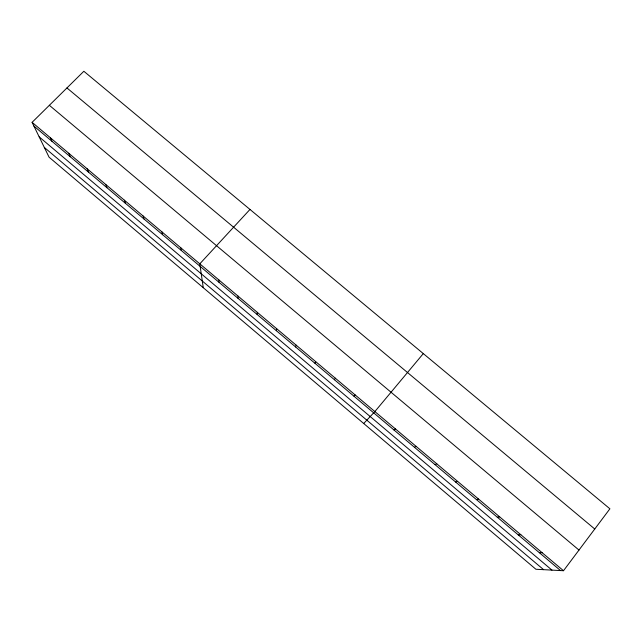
<?xml version="1.0" encoding="UTF-8"?>
<svg xmlns="http://www.w3.org/2000/svg" width="642" height="642" viewBox="0 0 642 642"><rect width="100%" height="100%" fill="white"/><g stroke="black" fill="none" stroke-linecap="round" stroke-linejoin="round"><path stroke-width="0.96" d="M257.177 314.516L257.314 312.365M276.365 330.71L276.67 328.704M295.641 346.977L296.123 345.115M315.005 363.324L315.663 361.607M334.466 379.751L335.309 378.178M354.023 396.258L355.042 394.83M563.499 570.73L609.9 508.801L83.853 71.27L32.1 122.333L49.065 157.178L535.901 569.253L563.499 570.73L32.1 122.333M423.303 353.606L374.88 411.562L363.709 423.495M249.979 209.444L199.798 263.838L203.273 287.704M394.019 430.02L395.408 428.896M414.467 447.281L416.048 446.31M435.019 464.631L436.793 463.813M455.676 482.062L457.642 481.404M476.436 499.588L478.595 499.091M497.301 517.195L499.661 516.858M518.271 534.898L520.831 534.722M539.344 552.69L542.113 552.682M66.953 87.946L594.757 529.008M49.362 105.304L578.988 550.066M33.922 126.065L560.53 570.569M39.17 136.858L551.959 570.112M44.314 147.419L543.597 569.663M50.381 137.757L52.05 141.368M68.75 153.261L70.259 156.744M87.208 168.83L88.556 172.184M105.753 184.479L106.941 187.705M124.379 200.2L125.415 203.297M143.102 215.993L143.969 218.962M161.912 231.866L162.619 234.699M180.811 247.812L181.349 250.508M218.882 279.936L219.083 282.36M238.054 296.114L238.086 298.402"/></g></svg>
